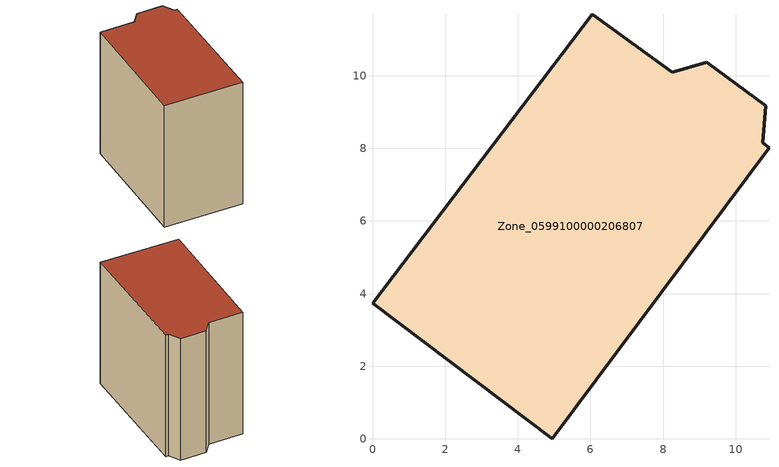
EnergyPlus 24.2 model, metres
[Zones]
Zone_0599100000206807
 floor ground (C_G): 4.95,0 0,3.73 6.05,11.7 8.25,10.09 9.21,10.37 10.83,9.17 10.75,8.15 10.92,8.02 z0
 wall outside (C_F): 0,3.73 4.95,0 10.92,8.02 10.75,8.15 10.83,9.17 9.21,10.37 8.25,10.09 6.05,11.7 0,3.73 z0:10.52
 roof outside (C_R): 9.21,10.37 8.25,10.09 6.05,11.7 0,3.73 4.95,0 10.92,8.02 10.75,8.15 10.83,9.17 z10.52
[BUILDING]
Pand.0599100000206807: North Axis=0; Terrain=City; Loads Convergence Tolerance Value=0.04; Temperature Convergence Tolerance Value=0.4; Solar Distribution=FullExterior; Maximum Number of Warmup Days=25; Minimum Number of Warmup Days=1
[Site:Location]
Rotterdam.The.Hague.AP_ZH_NLD Design_Conditions: Latitude=51.96; Longitude=4.45; Time Zone=1; Elevation=-4.5
[SITE:GROUNDTEMPERATURE:BUILDINGSURFACE]
18, 18, 18, 18, 18, 18, 18, 18, 18, 18, 18, 18
[MATERIAL] Thermal Absorptance=0.9; Solar Absorptance=0.7; Visible Absorptance=0.7
Name | Roughness | Thickness | Conductivity | Density | Specific Heat
G.TI.1946 | MediumSmooth | 0.15 | 1 | 540 | 1210
F.TI.1946 | Rough | 0.3 | 0.857143 | 1920 | 840
R.TI.1946 | MediumRough | 0.2 | 0.1 | 1500 | 1000
[CONSTRUCTION]
C_G: G.TI.1946
C_F: F.TI.1946
C_R: R.TI.1946
[ZONE]
Zone_0599100000206807: Type=1; Multiplier=1; Ceiling Height=Autocalculate; Volume=Autocalculate; Floor Area=autocalculate; Part of Total Floor Area=Yes
[ZONEINFILTRATION:DESIGNFLOWRATE]
Infil_Zone_0599100000206807: Zone or ZoneList or Space or SpaceList=Zone_0599100000206807; Schedule=AlwaysOn; Design Flow Rate Calculation Method=Flow/Area; Flow Rate per Floor Area=0.003; Constant Term Coefficient=1; Temperature Term Coefficient=0; Velocity Term Coefficient=0; Velocity Squared Term Coefficient=0
[HVACTEMPLATE:ZONE:IDEALLOADSAIRSYSTEM]
Zone_0599100000206807: Maximum Heating Supply Air Temperature=50; Minimum Cooling Supply Air Temperature=13; Maximum Heating Supply Air Humidity Ratio=0.0156; Minimum Cooling Supply Air Humidity Ratio=0.0077; Heating Limit=NoLimit; Cooling Limit=NoLimit; Dehumidification Control Type=ConstantSensibleHeatRatio; Cooling Sensible Heat Ratio=0.7; Dehumidification Setpoint=60; Humidification Control Type=None; Humidification Setpoint=30; Outdoor Air Method=None; Outdoor Air Flow Rate per Person=0.00944; Outdoor Air Flow Rate per Zone Floor Area=0; Outdoor Air Flow Rate per Zone=0; Demand Controlled Ventilation Type=None; Outdoor Air Economizer Type=NoEconomizer; Heat Recovery Type=None; Sensible Heat Recovery Effectiveness=0.7; Latent Heat Recovery Effectiveness=0.65
[ZONECONTROL:THERMOSTAT]
ThermostatControl_Zone_0599100000206807: Zone or ZoneList=Zone_0599100000206807; Control Type Schedule=DualSetpointControlType; Control 1=Thermostat_Zone_0599100000206807; Temperature Difference Between Cutout And Setpoint=0
[THERMOSTATSETPOINT:DUALSETPOINT]
Thermostat_Zone_0599100000206807: Heating Setpoint Temperature Schedule=HeatingSetpoint_Zone_0599100000206807; Cooling Setpoint Temperature Schedule=CoolingSetpoint_Zone_0599100000206807
[SCHEDULE:COMPACT]
HeatingSetpoint_Zone_0599100000206807: Through: 12/31, For: AllDays, Until: 24:00, 21
CoolingSetpoint_Zone_0599100000206807: Through: 12/31, For: AllDays, Until: 24:00, 24
DualSetpointControlType: Through: 12/31, For: AllDays, Until: 24:00, 4
AlwaysOn: Through: 12/31, For: AllDays, Until: 24:00, 1
